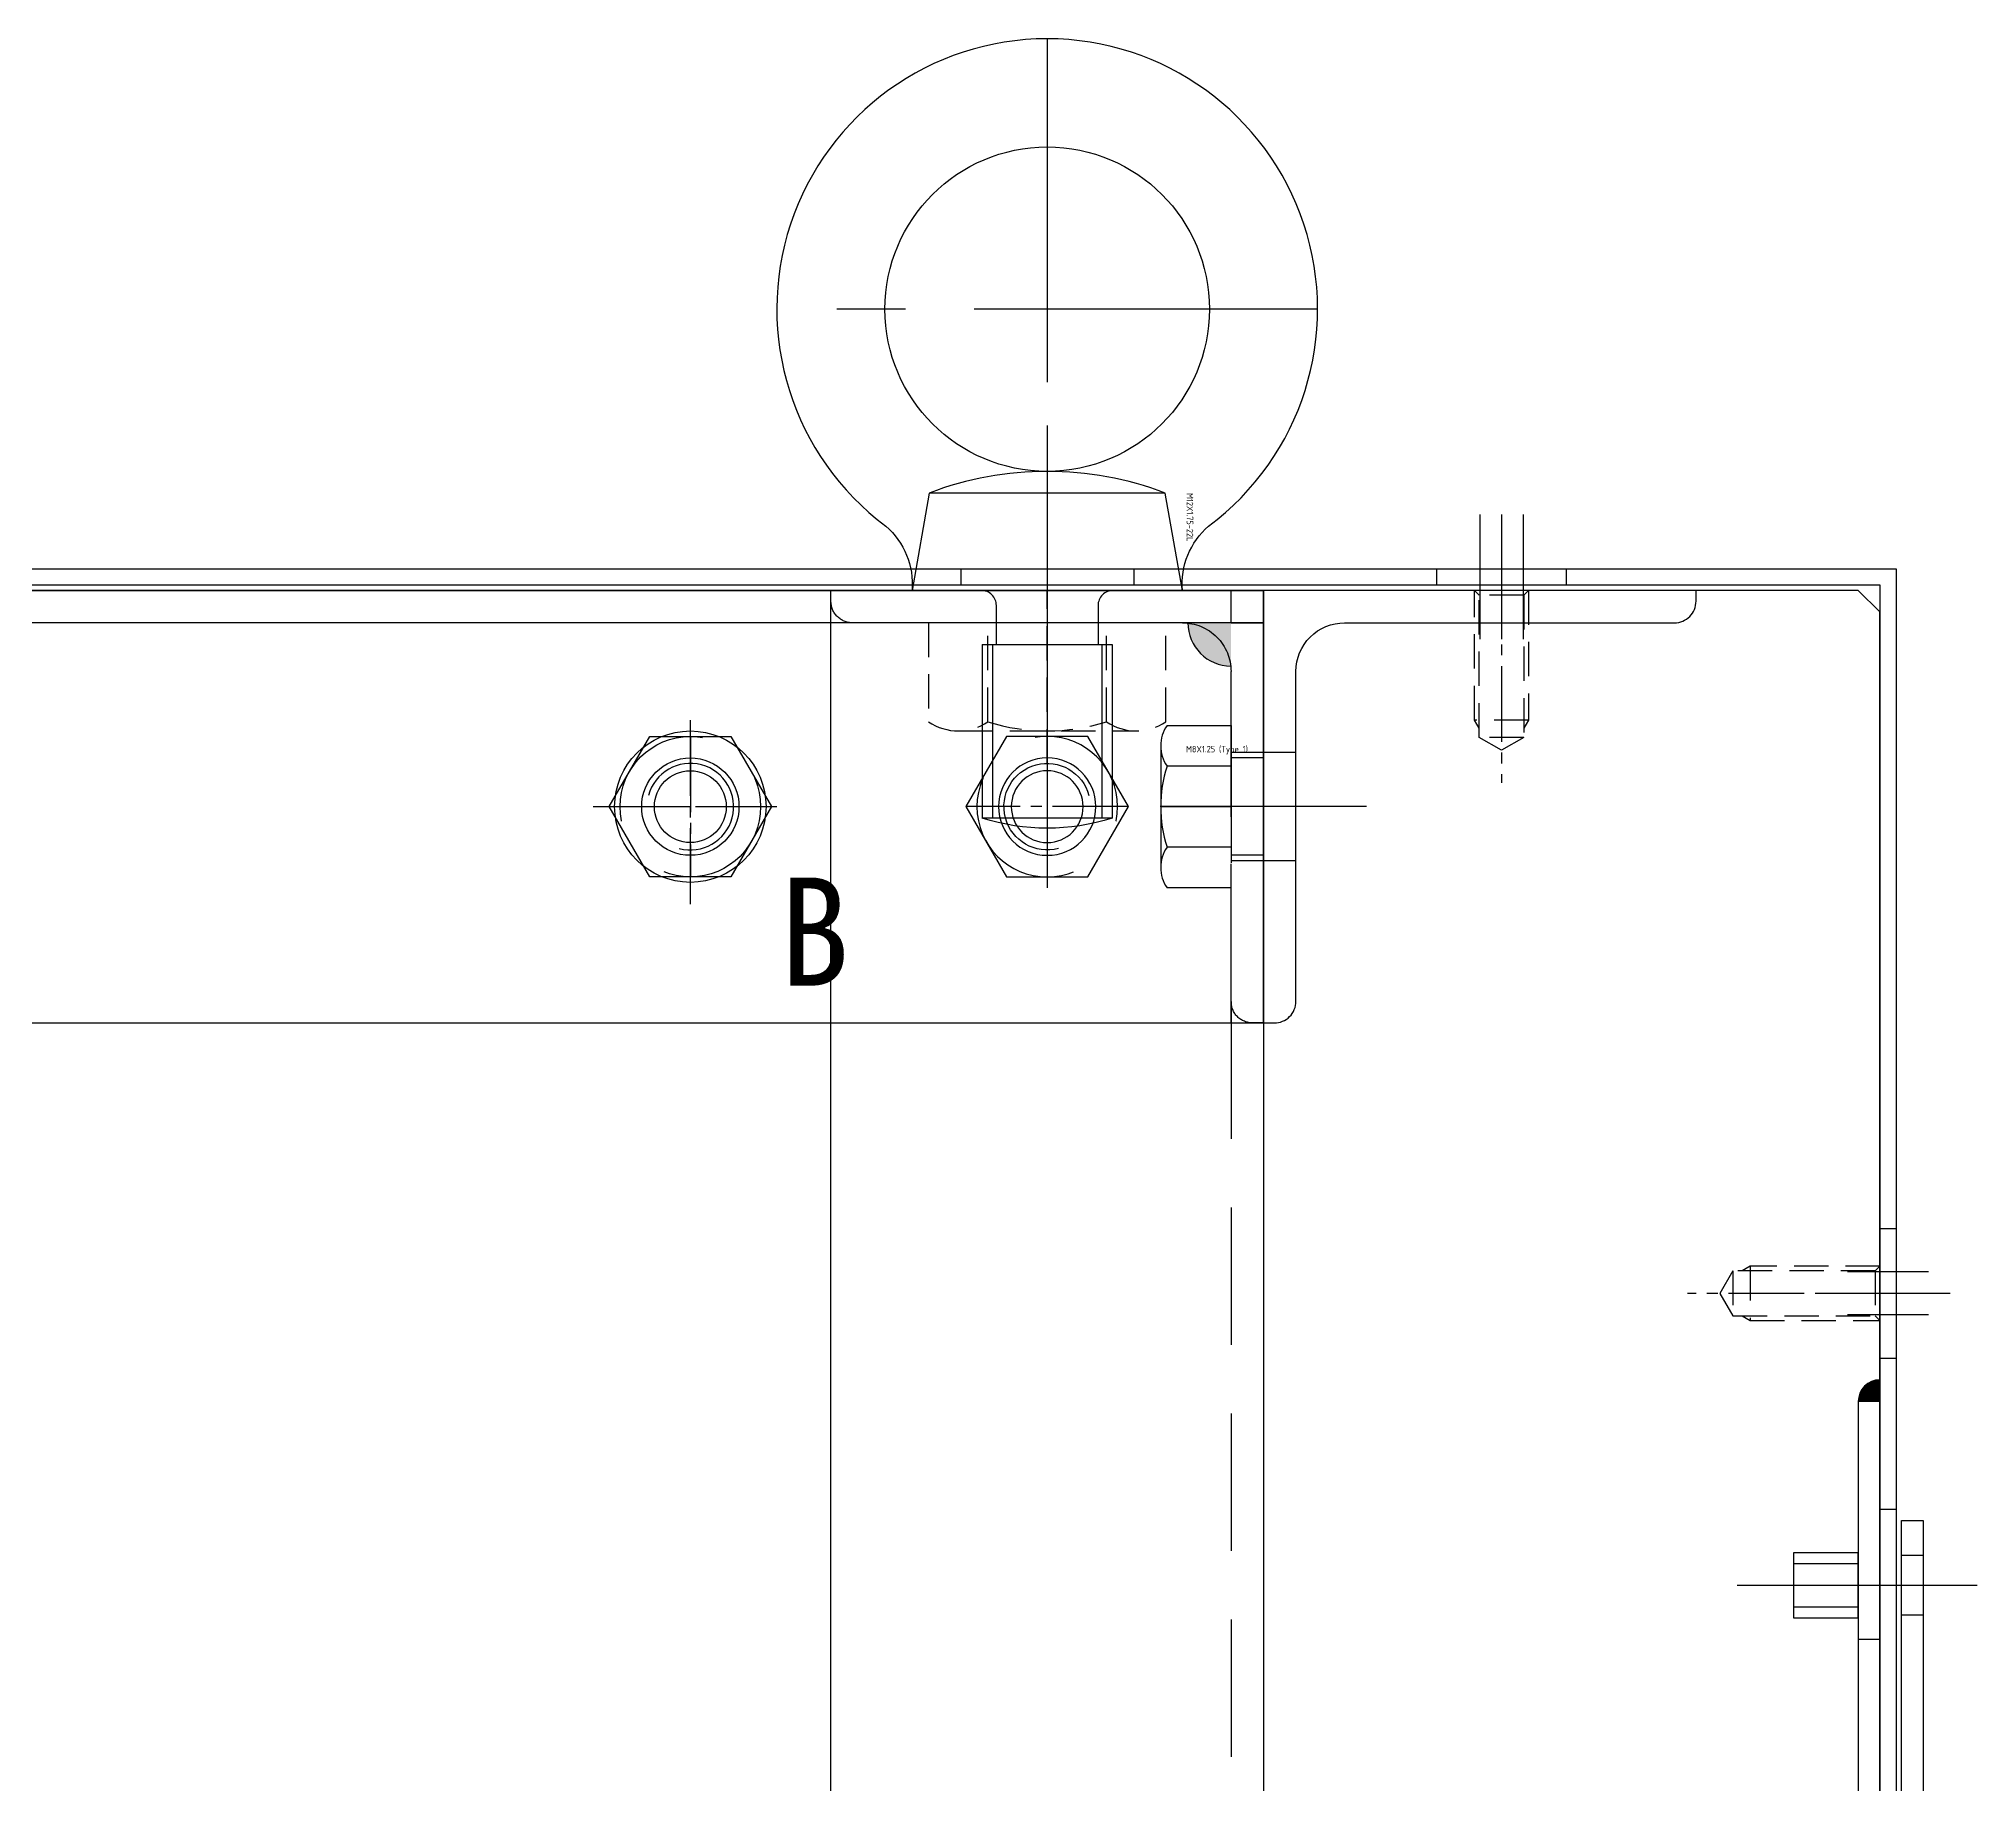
# Model space of a CAD drawing. Header units: millimetres. Extents: x 282 to 14566, y -4134 to 5341.
# Drawn here: x 7880.7 to 8060, y 1285.2 to 1446.6 of the extents above; entities that cross this region are included whole.
import ezdxf
from ezdxf.enums import TextEntityAlignment as Align

# ---------------------------------------------------------------- set-up
doc = ezdxf.new("R2010")
doc.units = ezdxf.units.MM
for name, pattern in [('CENTER', [50.8, 31.75, -6.35, 6.35, -6.35]), ('CENTER1', [10, 7, -1, 1, -1]), ('HIDDEN', [9.525, 6.35, -3.175]), ('HIDDEN2', [4.7625, 3.175, -1.5875]), ('HIDDENX2', [19.05, 12.7, -6.35])]:
    doc.linetypes.add(name, pattern=pattern)
for name, color, linetype in [('BOM-T', 4, 'Continuous'), ('CENTER', 1, 'CENTER'), ('THIN', 3, 'Continuous')]:
    doc.layers.add(name, color=color, linetype=linetype)
doc.styles.add('HAN', font='')
doc.styles.get("Standard").update_dxf_attribs({"font": 'ISOCP.SHX', "bigfont": 'WHGTXT.SHX'})
doc.styles.get('HAN').set_extended_font_data('GulimChe')

# ---------------------------------------------------------------- blocks, each defined once
blk = doc.blocks.new('A$C74085A35')
blk.add_lwpolyline([(-4, 3.79), (-4, 44.5, -1), (4, 44.5), (4, 3.79)], format="xyb")
for points in [[(-8.69, 15), (-5, 16.54), (-4, 16.54)], [(4, 16.54), (5, 16.54), (8.69, 15)], [(-4, 15), (-8.69, 15), (-10, 0), (10, 0), (8.69, 15), (4, 15)]]:
    blk.add_lwpolyline(points)
at = {"layer": 'CENTER'}
for p, q in [((0, 56.5), (0, 0)), ((4, 28), (-4, 28))]:
    blk.add_line(p, q, dxfattribs=at)
blk = doc.blocks.new('A$C30AD7885')
blk.add_blockref('A$C74085A35', (-50, 6))
blk = doc.blocks.new('A$C6BE73133')
blk.add_blockref('A$C30AD7885', (170, 522))
blk = doc.blocks.new('A$C253F4690')
at = {"color": 2, "linetype": 'HIDDEN2'}
for p, q in [((0, -13), (0, 3)), ((-5.48, -9.15), (-5.48, 0)), ((5.48, -9.15), (5.48, 0)), ((-8.23, -10), (8.23, -10))]:
    blk.add_line(p, q, dxfattribs=at)
blk.add_lwpolyline([(-10.97, 0), (-10.97, -9.15, 0.309401), (-5.48, -9.15, 0.154701), (5.48, -9.15, 0.309401), (10.97, -9.15), (10.97, 0), (-10.97, 0)], format="xyb", dxfattribs=at)
blk = doc.blocks.new('A$C5742324B')
for p, q in [((10.91, 9), (-10.91, 9)), ((-6, -5), (6, -5)), ((-6, -5), (-6, -21.05)), ((6, -5), (6, -21.05)), ((6, -21.05), (-6, -21.05))]:
    blk.add_line(p, q)
for points in [[(12.5, 0, -0.237131), (14.92, 5.94, 3.020253), (-14.92, 5.94, -0.237131), (-12.5, 0)], [(-4.7, -5), (-4.7, -1.4, 0.414214), (-6.1, 0)], [(6.1, 0, 0.414214), (4.7, -1.4), (4.7, -5)], [(6, -21.05, -0.157869), (-6, -21.05)]]:
    blk.add_lwpolyline(points, format="xyb")
blk.add_lwpolyline([(10.91, 9, 0.183318), (-10.91, 9), (-12.5, 0), (12.5, 0)], format="xyb", close=True)
blk.add_circle((0, 26), 15)
at = {"layer": 'CENTER'}
for p, q in [((0, 51), (0, -22)), ((25, 26), (-25, 26))]:
    blk.add_line(p, q, dxfattribs=at)
at = {"layer": 'THIN'}
for points in [[(-5.05, -5), (-5.05, -21.05)], [(5.05, -5), (5.05, -21.05)]]:
    blk.add_lwpolyline(points, dxfattribs=at)
at = {"layer": 'BOM-T', "color": 4}
blk.add_text('M12X1.75-22L', height=0.6, rotation=270, dxfattribs=at).set_placement((13.2, 9), align=Align.MIDDLE_LEFT)
blk = doc.blocks.new('A$C45832701')
at = {"color": 1, "linetype": 'CENTER1'}
for p, q in [((0, 656.5), (0, 643.5)), ((-24, 650), (-13, 650)), ((-7.51, 650), (7.51, 650))]:
    blk.add_line(p, q, dxfattribs=at)
at = {"color": 2, "linetype": 'HIDDEN2'}
for p, q in [((-20, 655), (-17, 655)), ((-20, 645), (-17, 645))]:
    blk.add_line(p, q, dxfattribs=at)
at = {"color": 2, "linetype": 'HIDDENX2'}
blk.add_line((-17, 632), (-17, 38), dxfattribs=at)
blk.add_lwpolyline([(-20, 670), (-20, 630), (-19, 630, 0.414214), (-17, 632), (-17, 662.5, -0.414214), (-12.5, 667), (18, 667, 0.414214), (20, 669), (20, 670)], format="xyb", close=True, dxfattribs=at)
at = {"color": 4}
blk.add_lwpolyline([(20, 0), (20, 670), (-20, 670), (-20, 0)], close=True, dxfattribs=at)
at = {"color": 2, "linetype": 'HIDDENX2'}
blk.add_lwpolyline([(3.75, 643.5), (-3.75, 643.5), (-7.51, 650), (-3.75, 656.5), (3.75, 656.5), (7.51, 650), (3.75, 643.5)], dxfattribs=at)
blk.add_circle((0, 650), 6.5, dxfattribs=at)
at = {"color": 4}
blk.add_circle((0, 650), 4.5, dxfattribs=at)
blk.add_circle((0, 650), 3.32)
at = {"layer": 'THIN'}
blk.add_arc((0, 650), 4, 255, 165, dxfattribs=at)
at = {"xscale": -1}
for name, p in [('A$C5742324B', (0, 670)), ('A$C253F4690', (0, 667))]:
    blk.add_blockref(name, p, dxfattribs=at)
blk = doc.blocks.new('A$C59CC2664')
at = {"color": 3}
blk.add_line((-20, 17), (386, 17), dxfattribs=at)
at = {"color": 1, "linetype": 'CENTER1'}
for p, q in [((0, 7.5), (0, -7.5)), ((-7.5, 0), (7.5, 0))]:
    blk.add_line(p, q, dxfattribs=at)
at = {"color": 3}
blk.add_lwpolyline([(386, -20), (-20, -20), (-20, 20), (386, 20)], close=True, dxfattribs=at)
blk.add_circle((0, 0), 4.5, dxfattribs=at)
blk = doc.blocks.new('A$C3DA20913')
h = blk.add_hatch(color=256)
h.dxf.hatch_style = 1
h.paths.add_polyline_path([(46, 17), (50, 17), (50, 13, -0.414214)])
at = {"color": 3}
for p, q in [((-350, 20), (50, 20)), ((50, 17), (50, 20)), ((50, 17), (53, 17)), ((53, -20), (53, 17)), ((-353, -20), (53, -20))]:
    blk.add_line(p, q, dxfattribs=at)
at = {"color": 2, "linetype": 'HIDDENX2'}
for p, q in [((50, 17), (-350, 17)), ((50, -20), (50, 17)), ((43.5, 5.63), (43.5, -5.63)), ((50, 3.75), (44.08, 3.75)), ((50, -3.75), (44.08, -3.75))]:
    blk.add_line(p, q, dxfattribs=at)
at = {"color": 1, "linetype": 'CENTER1'}
for p, q in [((0, 6.5), (0, -6.5)), ((-7.51, 0), (7.51, 0)), ((59.54, 0), (43.46, 0))]:
    blk.add_line(p, q, dxfattribs=at)
at = {"color": 2, "linetype": 'HIDDEN2'}
for p, q in [((53, 4.5), (50, 4.5)), ((53, -4.5), (50, -4.5))]:
    blk.add_line(p, q, dxfattribs=at)
at = {"color": 2, "linetype": 'HIDDENX2'}
blk.add_lwpolyline([(50, 7.51), (50, -7.51), (44.08, -7.51, -0.309401), (44.08, -3.75, -0.154701), (44.08, 3.75, -0.309401), (44.08, 7.51)], format="xyb", close=True, dxfattribs=at)
blk.add_lwpolyline([(3.75, -6.5), (-3.75, -6.5), (-7.51, 0), (-3.75, 6.5), (3.75, 6.5), (7.51, 0), (3.75, -6.5)], dxfattribs=at)
blk.add_circle((0, 0), 6.5, dxfattribs=at)
at = {"color": 3}
blk.add_circle((0, 0), 4.5, dxfattribs=at)
blk.add_circle((0, 0), 3.32)
at = {"color": 2, "linetype": 'HIDDENX2'}
blk.add_arc((50, 17), 4, 180, 270, dxfattribs=at)
at = {"layer": 'CENTER'}
blk.add_line((43.5, 0), (50, 0), dxfattribs=at)
at = {"layer": 'THIN'}
blk.add_arc((0, 0), 4, 255, 165, dxfattribs=at)
at = {"color": 2, "linetype": 'HIDDENX2'}
blk.add_text('M8X1.25 (Type 1)', height=0.6, dxfattribs=at).set_placement((45.84, 5.32), align=Align.MIDDLE_LEFT)
blk = doc.blocks.new('A$C11A54ADD')
at = {"color": 2, "linetype": 'HIDDEN2'}
for p, q in [((3, 5), (0, 5)), ((3, -5), (0, -5))]:
    blk.add_line(p, q, dxfattribs=at)
at = {"color": 1, "linetype": 'CENTER1'}
blk.add_line((9.54, 0), (-6.54, 0), dxfattribs=at)
at = {"color": 3}
blk.add_lwpolyline([(0, 20), (0, -20), (1, -20, 0.414214), (3, -18), (3, 12.5, -0.414214), (7.5, 17), (38, 17, 0.414214), (40, 19), (40, 20)], format="xyb", close=True, dxfattribs=at)
blk = doc.blocks.new('A$C6A51511A')
at = {"color": 1, "linetype": 'CENTER1'}
for p, q in [((35, 688), (35, 667.21)), ((-40, 656), (-40, 674)), ((-49, 665), (-31, 665)), ((73, 620), (52.21, 620))]:
    blk.add_line(p, q, dxfattribs=at)
at = {"color": 2, "linetype": 'HIDDEN2'}
for p, q in [((37.5, 673), (32.5, 673)), ((37.07, 671.4), (32.93, 671.4)), ((56.4, 622.07), (56.4, 617.93)), ((58, 622.5), (58, 617.5))]:
    blk.add_line(p, q, dxfattribs=at)
at = {"color": 30}
blk.add_lwpolyline([(-395, 41), (-395, -15), (15, -15), (15, 41, -1), (65, 41), (65, -15), (70, -15), (70, 683), (68, 685), (-448, 685), (-450, 683), (-450, -15), (-445, -15), (-445, 41, -1)], format="xyb", close=True, dxfattribs=at)
at = {"color": 2, "linetype": 'HIDDEN2'}
for points in [[(32.93, 672.25), (32.5, 673), (32.5, 685)], [(37.5, 685), (37.07, 684.57), (32.93, 684.57), (32.5, 685)], [(37.5, 685), (37.5, 673), (37.07, 672.25)], [(37.07, 684.57), (37.07, 671.4), (35, 670.21), (32.93, 671.4), (32.93, 684.57)], [(69.57, 622.07), (56.4, 622.07), (55.21, 620), (56.4, 617.93), (69.57, 617.93)], [(70, 622.5), (58, 622.5), (57.25, 622.07)], [(70, 622.5), (69.57, 622.07), (69.57, 617.93), (70, 617.5)], [(57.25, 617.93), (58, 617.5), (70, 617.5)]]:
    blk.add_lwpolyline(points, dxfattribs=at)
at = {"color": 30}
for radius in [7, 4.5]:
    blk.add_circle((-40, 665), radius, dxfattribs=at)
at = {"color": 6, "style": 'HAN'}
blk.add_text('B', height=10, dxfattribs=at).set_placement((-31.75, 648.45))
blk = doc.blocks.new('A$C578054EA')
at = {"color": 2, "linetype": 'HIDDEN'}
for p, q in [((2, 2.75), (0, 2.75)), ((2, -2.75), (0, -2.75))]:
    blk.add_line(p, q, dxfattribs=at)
at = {"color": 1, "linetype": 'CENTER'}
blk.add_line((7, 0), (-5, 0), dxfattribs=at)
at = {"color": 3}
blk.add_lwpolyline([(0, -537), (0, 6), (2, 6), (2, -537)], close=True, dxfattribs=at)
blk = doc.blocks.new('A$C1A2F0240')
for p, q in [((2, 550), (8, 550)), ((2, 548), (8, 548)), ((2, 546), (8, 546))]:
    blk.add_line(p, q)
at = {"color": 1, "linetype": 'CENTER'}
blk.add_line((-2.74, 548), (13.2, 548), dxfattribs=at)
at = {"color": 2, "linetype": 'HIDDEN'}
blk.add_line((0, 543), (2, 543), dxfattribs=at)
at = {"color": 3}
blk.add_lwpolyline([(0, 565), (2, 565), (2, 0), (0, 0)], close=True, dxfattribs=at)
blk.add_lwpolyline([(2, 551), (8, 551), (8, 545), (2, 545)], close=True)
blk = doc.blocks.new('A$C63215B74')
h = blk.add_hatch(color=256)
h.dxf.hatch_style = 1
h.paths.add_polyline_path([(-28, 597, 0.414214), (-30, 595), (-28, 595)])
at = {"color": 1, "linetype": 'CENTER'}
for p, q in [((-105, 685.24), (-105, 657.26)), ((-65, 677), (-65, 665.5)), ((-63, 677), (-63, 665.5)), ((-61, 677), (-61, 665.5)), ((-23.5, 607), (-31, 607)), ((-21.5, 605), (-33, 605)), ((-23.5, 603), (-31, 603))]:
    blk.add_line(p, q, dxfattribs=at)
at = {"color": 3}
for p, q in [((-549.5, 672), (-26.5, 672)), ((-548, 670.5), (-28, 670.5)), ((-28, 670.5), (-28, 0)), ((-26.5, 672), (-26.5, 1.5))]:
    blk.add_line(p, q, dxfattribs=at)
at = {"color": 2, "linetype": 'HIDDENX2'}
for p, q in [((-113, 672), (-113, 670.5)), ((-97, 672), (-97, 670.5)), ((-69, 672), (-69, 670.5)), ((-57, 672), (-57, 670.5))]:
    blk.add_line(p, q, dxfattribs=at)
at = {"color": 2, "linetype": 'HIDDEN'}
for p, q in [((-28, 611), (-26.5, 611)), ((-28, 599), (-26.5, 599)), ((-26.5, 585), (-28, 585))]:
    blk.add_line(p, q, dxfattribs=at)
blk.add_arc((-28, 595), 2, 90, 180)
at = {"xscale": -1}
blk.add_blockref('A$C1A2F0240', (-28, 30), dxfattribs=at)

msp = doc.modelspace()

# ---------------------------------------------------------------- block references
at = {"xscale": -1}
for name, p in [('A$C45832701', (7973.991, 725.631)), ('A$C59CC2664', (7973.991, 1375.631))]:
    msp.add_blockref(name, p, dxfattribs=at)
for name, p in [('A$C63215B74', (8078.991, 725.631)), ('A$C6A51511A', (7980.991, 710.631)), ('A$C3DA20913', (7940.991, 1375.631)), ('A$C11A54ADD', (7993.991, 1375.631)), ('A$C6BE73133', (7750.991, 725.631)), ('A$C578054EA', (8052.991, 1303.631))]:
    msp.add_blockref(name, p)

doc.saveas('drawing.dxf')
